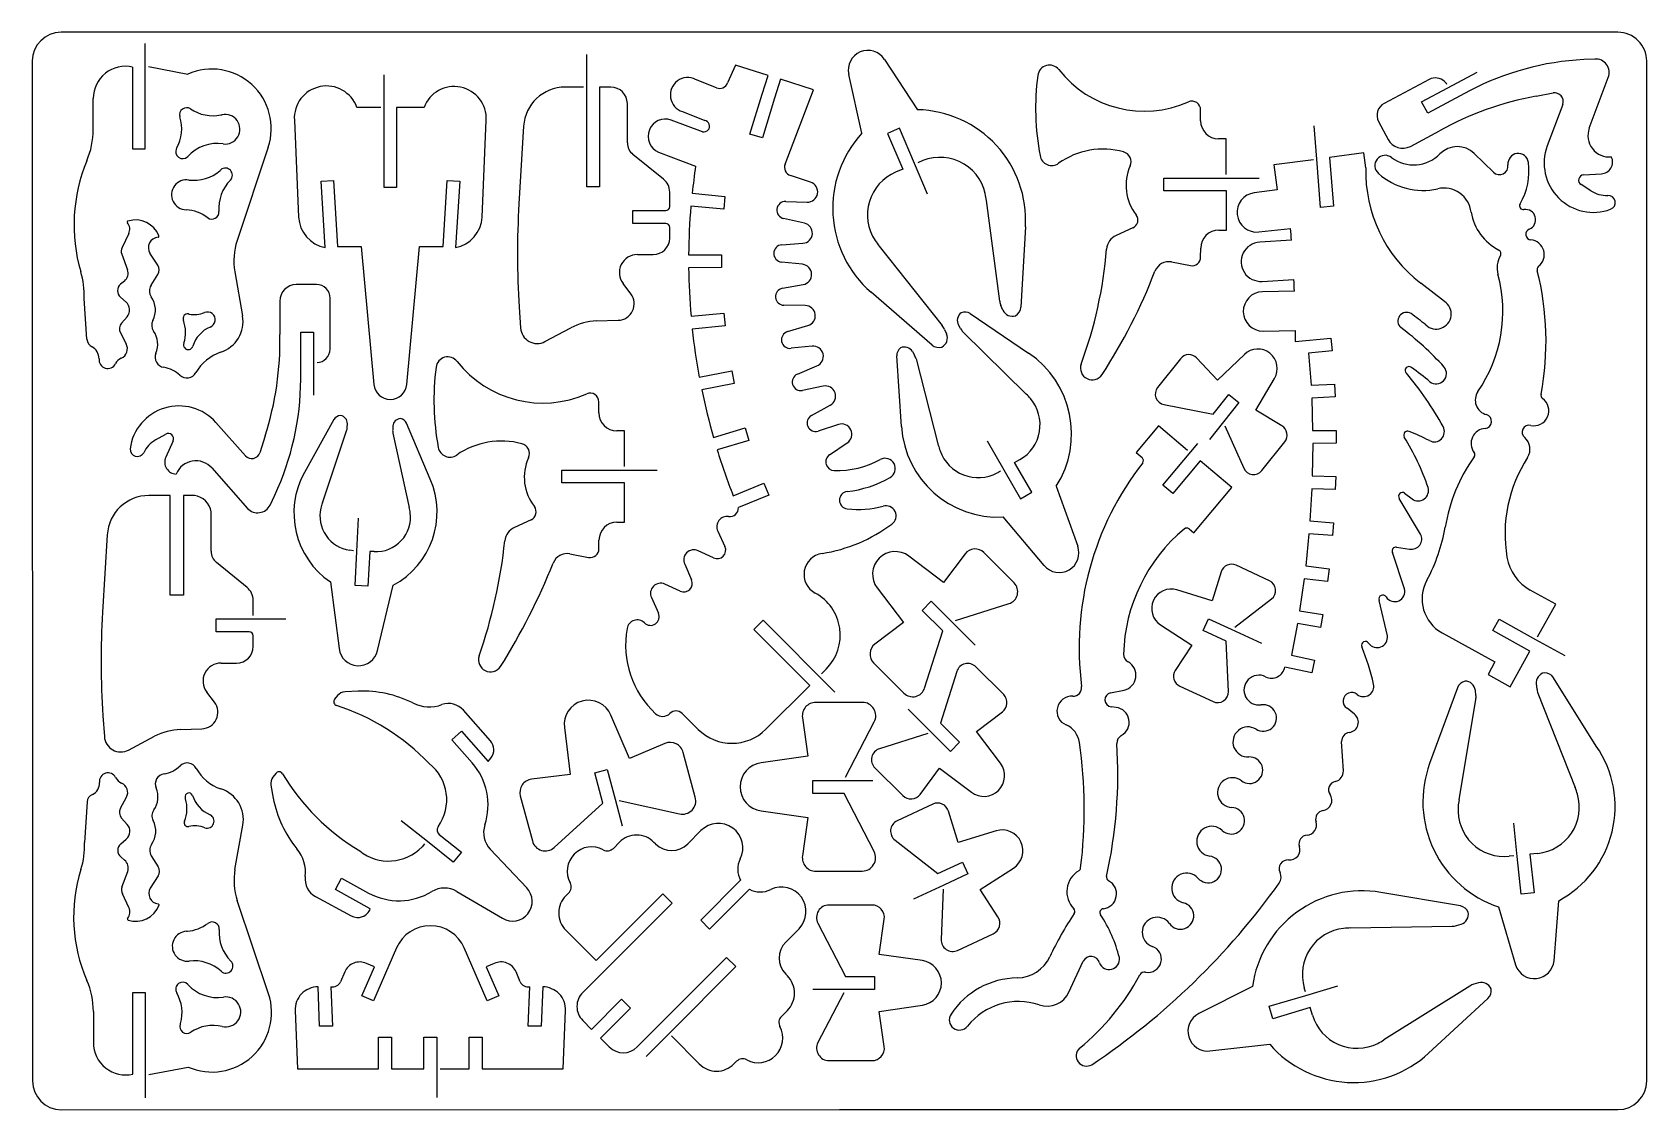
# Model space of a CAD drawing. Extents: x 0 to 283, y 0 to 189.
import ezdxf

# ---------------------------------------------------------------- set-up
doc = ezdxf.new("R2010")
doc.units = 0
doc.header["$MEASUREMENT"] = 0
doc.linetypes.add('solid', pattern=[0])
doc.layers.add('WHITE', color=1, linetype='solid')

msp = doc.modelspace()

# ---------------------------------------------------------------- linework, layer by layer
at = {"layer": 'WHITE', "color": 7, "linetype": 'solid'}
for p, q in [((278.323932, 189.006), (5.049, 189.006)), ((19.804988, 168.572), (19.804988, 187.051017)), ((97.324966, 161.891), (97.324966, 185.113)), ((149.565949, 184.263), (155.379932, 175.423)), ((274.260543, 184.320072), (272.322932, 184.212051)), ((0, 183.974), (0.033954, 5.049)), ((17.610788, 182.914749), (17.611988, 168.572)), ((20.399985, 182.988017), (27.301985, 181.662017)), ((61.760983, 161.755034), (61.760983, 181.543034)), ((123.453983, 183.26), (122.042966, 180.115017)), ((129.165983, 181.424), (123.453983, 183.26)), ((128.094966, 178.143), (129.165983, 181.424)), ((145.621949, 171.292), (143.309949, 181.611)), ((248.437932, 179.282034), (253.639932, 182.019034)), ((283.372932, 5.049), (283.372932, 183.974)), ((96.729983, 179.401017), (93.533983, 179.401017)), ((101.540966, 179.384), (99.585966, 179.384)), ((99.585966, 179.384), (99.585966, 161.891)), ((120.068623, 179.276125), (116.432966, 180.744017)), ((131.341966, 180.761), (130.270966, 177.48)), ((137.121983, 178.891), (131.341966, 180.761)), ((132.138234, 165.887093), (137.121983, 178.891)), ((245.187627, 180.733489), (237.268932, 176.511034)), ((243.864932, 176.817051), (248.437932, 179.282034)), ((252.245932, 178.721051), (244.935932, 174.811051)), ((273.287403, 172.194727), (276.623932, 181.084051)), ((10.692983, 171.955017), (10.692983, 177.395017)), ((61.165983, 175.831034), (56.966983, 175.831034)), ((68.76405, 175.831386), (63.953983, 175.831034)), ((63.953983, 175.831034), (63.953983, 161.755034)), ((104.447966, 169.626017), (104.447966, 176.494017)), ((125.969966, 171.139), (128.094966, 178.143)), ((130.270966, 177.48), (128.145966, 170.476)), ((244.935932, 174.811051), (243.864932, 176.817051)), ((263.941932, 177.803034), (266.967932, 178.364034)), ((268.62889, 176.359918), (265.913932, 169.082034)), ((33.115988, 174.505017), (33.299546, 174.555565)), ((46.00199, 173.587034), (46.74999, 156.604034)), ((78.938429, 156.604352), (79.695983, 173.587034)), ((117.65549, 171.557361), (112.148966, 173.621017)), ((114.137983, 175.100017), (118.047966, 173.553)), ((205.070932, 173.468017), (205.070932, 175.372017)), ((236.310807, 173.345716), (237.965932, 170.187034)), ((86.240983, 172.516017), (85.424983, 158.916017)), ((128.145966, 170.476), (125.969966, 171.139)), ((152.217966, 172.176), (150.126966, 171.275)), ((150.126966, 171.275), (152.812966, 164.985)), ((154.835966, 166.005), (152.217966, 172.176)), ((209.575932, 170.306017), (208.232932, 170.306017)), ((209.575932, 164.033017), (209.575932, 170.306017)), ((225.453932, 166.736034), (224.977932, 172.584034)), ((241.890215, 169.002231), (247.009932, 171.717034)), ((17.611988, 168.572), (19.804988, 168.572)), ((41.41021, 168.827609), (35.954986, 152.456)), ((110.788187, 163.25004), (105.433966, 167.586017)), ((109.887966, 167.977017), (116.432966, 165.512017)), ((233.715932, 167.858017), (227.697932, 167.059017)), ((234.063806, 165.240269), (233.715932, 167.858017)), ((256.473876, 164.469897), (253.112932, 167.739017)), ((32.962988, 164.747034), (33.081988, 164.900034)), ((152.812966, 164.985), (151.537966, 164.458017)), ((157.130966, 160.616), (154.835966, 166.005)), ((224.858932, 166.617017), (217.939932, 165.733017)), ((217.939932, 165.733017), (218.500932, 161.381034)), ((226.116932, 158.287034), (225.453932, 166.736034)), ((227.697932, 167.059017), (228.377932, 158.491034)), ((50.676983, 162.877034), (52.869983, 163.013034)), ((51.424376, 151.262598), (50.676983, 162.877034)), ((52.869983, 163.013034), (53.600983, 151.453034)), ((63.953983, 161.755034), (61.760983, 161.755034)), ((72.096983, 151.453034), (72.827983, 163.013034)), ((72.827983, 163.013034), (75.020983, 162.877034)), ((75.020983, 162.877034), (74.272983, 151.266034)), ((99.585966, 161.891), (97.324966, 161.891)), ((136.611038, 162.721107), (133.075983, 163.88)), ((198.593966, 161.194017), (198.593966, 163.438017)), ((198.593966, 163.438017), (215.321932, 163.438017)), ((273.563932, 161.194034), (271.846932, 162.282034)), ((272.271932, 163.982034), (275.416932, 164.186051)), ((111.876966, 158.440017), (111.876966, 160.990017)), ((115.831033, 160.769748), (121.583966, 160.225017)), ((121.583966, 160.225017), (121.362966, 157.964017)), ((132.259983, 159.324), (135.982983, 159.205)), ((169.812949, 141.831), (167.483949, 159.511)), ((209.592932, 161.194017), (198.593966, 161.194017)), ((209.592932, 154.292017), (209.592932, 161.194017)), ((218.500932, 161.381034), (214.488932, 160.854034)), ((105.399966, 155.482), (105.399966, 157.743017)), ((105.399966, 157.743017), (111.179966, 157.743017)), ((121.362966, 157.964017), (115.599966, 158.508017)), ((135.523121, 155.529144), (131.885983, 156.332)), ((228.377932, 158.491034), (226.116932, 158.287034)), ((16.925683, 153.700239), (15.758985, 151.266017)), ((111.179966, 155.482), (105.399966, 155.482)), ((111.876966, 152.915017), (111.876966, 154.785)), ((174.317932, 154.887), (173.531118, 140.760316)), ((193.187983, 154.683017), (190.246966, 153.357017)), ((208.249932, 154.292017), (209.592932, 154.292017)), ((215.287203, 153.976084), (220.863932, 154.581034)), ((22.041455, 148.150366), (20.654986, 150.263)), ((53.600983, 151.453034), (57.749, 151.453034)), ((57.749, 151.453034), (59.958983, 127.245034)), ((65.738983, 127.245034), (67.948983, 151.453034)), ((67.948983, 151.453034), (72.096983, 151.453034)), ((131.545743, 151.728051), (135.268983, 151.997)), ((148.647949, 151.504), (159.730723, 137.546056)), ((205.078364, 149.58291), (205.087932, 151.130017)), ((221.033609, 152.541009), (215.440932, 152.184034)), ((15.690986, 150.093017), (16.727985, 147.356017)), ((106.215983, 150.008017), (108.969966, 150.008017)), ((115.2017, 149.991082), (120.988966, 149.991017)), ((120.988966, 147.730017), (115.208966, 147.713017)), ((120.988966, 149.991017), (120.988966, 147.730017)), ((135.200983, 148.308017), (131.511983, 148.699017)), ((199.987339, 148.712926), (203.285932, 148.070017)), ((16.166985, 145.367017), (15.486986, 144.806017)), ((20.84192, 144.619043), (22.048986, 146.54)), ((35.546986, 146.999017), (36.906986, 139.264017)), ((49.894983, 144.738034), (46.341988, 144.738034)), ((105.056505, 143.137402), (103.699983, 144.925)), ((131.664966, 144.092017), (135.319966, 144.755017)), ((215.848803, 145.318045), (221.458932, 145.639017)), ((247.876932, 141.780017), (243.711932, 144.976017)), ((9.583383, 135.166711), (9.111983, 142.307017)), ((15.486986, 142.528017), (16.455986, 141.661017)), ((43.434988, 141.831034), (43.451988, 136.017034)), ((52.257983, 133.399034), (52.257983, 142.375034)), ((157.929949, 134.147), (147.219949, 143.412017)), ((221.539148, 143.598852), (215.933932, 143.497017)), ((16.635916, 139.117283), (15.656986, 137.989017)), ((85.475983, 140.760017), (85.713983, 137.139017)), ((115.628058, 139.195502), (121.379966, 139.757017)), ((121.379966, 139.757017), (121.600983, 137.496017)), ((135.659983, 141.066017), (131.919966, 141.117017)), ((164.610949, 139.655), (174.89004, 132.727237)), ((170.373932, 140.284), (170.031513, 141.064803)), ((15.467691, 136.287766), (16.472988, 134.351017)), ((47.123983, 128.129017), (47.123983, 136.425034)), ((47.123983, 136.425034), (49.384983, 136.425034)), ((49.384983, 136.425034), (49.384983, 125.341034)), ((89.980983, 134.759), (94.536983, 137.156)), ((99.058983, 138.363), (102.849983, 138.482)), ((121.600983, 137.496017), (115.837983, 136.935017)), ((132.582983, 136.510017), (136.152983, 137.564017)), ((160.122949, 136.884), (160.477603, 136.101012)), ((162.944966, 137.02), (162.570966, 137.666)), ((174.470966, 125.545), (163.352949, 136.476)), ((216.052774, 136.59417), (221.662932, 136.680017)), ((221.662932, 136.680017), (221.662932, 134.759017)), ((136.866983, 133.943017), (133.177983, 133.569017)), ((221.662932, 134.759017), (227.918932, 135.371017)), ((227.918932, 135.371017), (228.156932, 133.127017)), ((134.299983, 129.047017), (137.733983, 130.475017)), ((152.574949, 119.85), (151.741949, 132.226)), ((154.478949, 132.991), (154.852949, 132.345)), ((155.124966, 131.699), (159.02793, 116.601176)), ((201.534932, 131.750017), (197.505949, 126.701017)), ((208.045932, 128.010017), (204.373932, 131.886017)), ((212.754932, 132.481017), (208.045932, 128.010017)), ((228.156932, 133.127017), (224.025932, 132.719017)), ((224.025932, 132.719017), (224.450932, 127.075017)), ((117.072057, 128.484737), (122.773966, 129.608017)), ((122.773966, 129.608017), (123.198966, 127.381)), ((214.743932, 122.689017), (218.041932, 128.282017)), ((123.198966, 127.381), (117.520966, 126.259)), ((138.838966, 126.922017), (135.183983, 126.191017)), ((207.263932, 121.992017), (210.017932, 125.477017)), ((210.017932, 125.477017), (211.802932, 124.066)), ((224.450932, 127.075017), (228.581932, 127.296017)), ((228.700932, 125.035017), (224.569932, 124.814017)), ((224.569932, 124.814017), (224.722932, 119.136017)), ((228.581932, 127.296017), (228.700932, 125.035017)), ((99.449966, 122.264), (99.449966, 124.185)), ((136.764966, 121.805017), (140.045966, 123.590017)), ((198.644283, 123.688561), (207.263932, 121.992017)), ((211.802932, 124.066), (209.099932, 120.666)), ((219.333776, 119.968752), (214.743932, 122.689017)), ((37.399777, 114.732828), (32.231988, 120.547034)), ((52.954983, 121.074017), (47.769983, 111.792017)), ((50.914983, 106.437034), (55.164983, 119.102034)), ((55.283978, 119.697034), (55.300983, 120.326017)), ((63.290983, 119.918017), (63.256983, 119.272017)), ((69.866636, 110.634579), (65.704983, 120.411017)), ((103.954966, 119.119), (102.611966, 119.102)), ((103.954966, 112.812), (103.954966, 119.119)), ((119.560966, 117.946017), (125.119966, 119.612017)), ((125.119966, 119.612017), (125.765983, 117.419)), ((141.490966, 120.207017), (137.937966, 119.034017)), ((197.675966, 119.952), (193.765949, 115.277)), ((202.775932, 115.651), (197.675966, 119.952)), ((209.099932, 120.666), (206.651932, 117.589)), ((209.320932, 119.986017), (212.652932, 112.540017)), ((224.722932, 119.136017), (228.870932, 119.170017)), ((228.870932, 119.170017), (228.887932, 116.909017)), ((21.640988, 117.504017), (23.425988, 118.524017)), ((24.717988, 117.334017), (23.425988, 114.461017)), ((40.867988, 118.218034), (39.949988, 115.260034)), ((63.307983, 118.677017), (66.180983, 105.638034)), ((125.765983, 117.419), (120.206983, 115.77)), ((139.958608, 114.889579), (143.054966, 116.977017)), ((167.585949, 117.317), (170.526949, 112.234)), ((198.457932, 109.582), (204.594932, 116.892)), ((215.831932, 112.132017), (219.843932, 117.181017)), ((224.756932, 116.875017), (224.671932, 111.197017)), ((228.887932, 116.909017), (224.756932, 116.875017)), ((172.430966, 113.509), (173.346969, 114.039466)), ((175.439966, 108.324), (172.430966, 113.509)), ((193.765949, 115.277), (194.785949, 114.41)), ((204.985932, 113.832), (200.191932, 108.12)), ((210.578932, 109.157), (204.985932, 113.832)), ((31.500988, 112.574017), (37.790988, 105.485017)), ((92.972966, 109.99), (92.972966, 112.217)), ((92.972966, 112.217), (109.700966, 112.217)), ((170.526949, 112.234), (173.467949, 107.168)), ((224.671932, 111.197017), (228.802932, 111.061017)), ((228.802932, 111.061017), (228.717932, 108.8)), ((24.224988, 107.746034), (20.467988, 107.746034)), ((24.224988, 90.253034), (24.224988, 107.746034)), ((28.474988, 107.746034), (26.519988, 107.746034)), ((26.519988, 107.746034), (26.519988, 90.253034)), ((41.734988, 106.046017), (42.550988, 107.814017)), ((103.971966, 109.99), (92.972966, 109.99)), ((103.971966, 103.071), (103.971966, 109.99)), ((123.038338, 107.691996), (128.400983, 109.888)), ((129.267966, 107.78), (123.946966, 105.621)), ((128.400983, 109.888), (129.267966, 107.78)), ((173.467949, 107.168), (175.439966, 108.324)), ((179.740949, 109.378), (183.492256, 98.869914)), ((200.191932, 108.12), (198.457932, 109.582)), ((203.897932, 101.201), (210.578932, 109.157)), ((224.586932, 108.936017), (224.246932, 103.292)), ((228.717932, 108.8), (224.586932, 108.936017)), ((240.883895, 108.145968), (242.181932, 107.151017)), ((31.381988, 97.988034), (31.381988, 104.856034)), ((243.677932, 100.963017), (239.937932, 107.219017)), ((56.966983, 97.920034), (57.272983, 103.768034)), ((87.562412, 103.505935), (84.625949, 102.153)), ((102.628966, 103.071), (103.971966, 103.071)), ((177.598949, 95.472), (170.407458, 103.981047)), ((224.246932, 103.292), (228.377932, 102.952)), ((228.377932, 102.952), (228.207932, 100.708)), ((13.154343, 100.861255), (12.341983, 87.261034)), ((99.466966, 98.362), (99.466966, 99.909)), ((120.323067, 101.505633), (121.583983, 98.804)), ((203.063591, 101.879336), (203.897932, 101.201)), ((224.076932, 101.014), (223.515932, 95.387017)), ((228.207932, 100.708), (224.076932, 101.014)), ((56.371983, 98.039034), (55.725983, 98.141034)), ((56.660983, 91.936034), (56.966983, 97.920034)), ((59.261983, 97.937034), (58.921983, 91.817034)), ((60.009759, 97.89857), (59.261983, 97.937034)), ((94.366371, 97.508904), (97.647966, 96.883)), ((119.577983, 96.798), (116.857983, 98.056)), ((159.952966, 92.514), (153.866966, 97.104)), ((163.724419, 97.513923), (159.952966, 92.514)), ((172.328966, 92.412), (167.007966, 97.733)), ((240.872932, 91.375017), (238.747932, 97.750017)), ((239.461932, 98.702017), (241.756932, 98.362017)), ((37.702064, 91.608254), (32.350988, 95.965017)), ((114.511983, 95.693), (115.735983, 92.956)), ((208.691932, 94.367017), (207.127932, 89.267017)), ((217.140932, 92.803017), (211.292932, 95.523017)), ((223.515932, 95.387017), (227.629932, 94.877017)), ((227.629932, 94.877017), (227.357932, 92.633017)), ((52.325983, 92.582017), (53.838983, 80.886017)), ((58.921983, 91.817034), (56.660983, 91.936034)), ((60.604983, 80.529017), (63.341983, 92.004017)), ((113.729983, 90.967), (111.026983, 92.191)), ((148.290966, 91.528), (152.897966, 85.459)), ((207.127932, 89.267017), (200.905932, 91.188017)), ((223.243932, 93.126017), (222.427932, 87.533017)), ((227.357932, 92.633017), (223.243932, 93.126017)), ((267.392932, 88.672034), (262.921932, 91.154034)), ((26.519988, 90.253034), (24.224988, 90.253034)), ((38.776988, 86.683034), (38.776988, 89.352034)), ((108.680983, 89.828), (109.887983, 87.108)), ((156.195966, 87.601), (157.793966, 89.199)), ((157.793966, 89.199), (165.477966, 81.515)), ((162.026966, 85.816), (171.444966, 88.774)), ((211.054932, 84.643017), (217.496087, 89.592431)), ((237.846932, 83.130017), (236.418932, 89.352017)), ((264.230932, 82.960034), (267.392932, 88.672034)), ((32.29999, 83.827034), (32.29999, 86.088034)), ((32.29999, 86.088034), (44.522988, 86.088034)), ((126.666966, 84.252), (128.264966, 85.85)), ((128.264966, 85.85), (140.895966, 73.219)), ((152.897966, 85.459), (147.899966, 81.685)), ((159.799966, 83.997), (156.195966, 87.601)), ((198.03137, 85.031566), (203.506932, 81.515017)), ((205.529932, 84.065017), (206.481932, 86.122017)), ((206.481932, 86.122017), (210.425932, 84.286017)), ((222.053932, 85.289017), (220.999932, 79.713017)), ((226.133932, 84.609017), (222.053932, 85.289017)), ((222.427932, 87.533017), (226.507932, 86.853017)), ((226.507932, 86.853017), (226.133932, 84.609017)), ((256.342932, 84.065017), (257.464932, 86.037017)), ((257.464932, 86.037017), (263.839932, 82.501017)), ((38.079988, 83.827034), (32.29999, 83.827034)), ((38.776988, 81.260034), (38.776988, 83.130034)), ((136.492966, 74.426), (126.666966, 84.252)), ((156.632405, 73.968763), (159.799966, 83.997)), ((209.558932, 82.195017), (205.529932, 84.065017)), ((209.946719, 73.388872), (209.558932, 82.195017)), ((210.425932, 84.286017), (215.746932, 81.821017)), ((247.451932, 83.657017), (256.716932, 78.540017)), ((262.870932, 80.444017), (256.342932, 84.065017)), ((263.839932, 82.501017), (268.973932, 79.662017)), ((203.506932, 81.515017), (200.616932, 77.061017)), ((220.999932, 79.713017), (225.045932, 78.846017)), ((259.402932, 74.205017), (262.870932, 80.444017)), ((33.132988, 78.353034), (35.869988, 78.353034)), ((138.498966, 76.449), (139.348966, 77.299)), ((147.678966, 78.404), (152.999966, 73.083)), ((162.264932, 76.891), (159.408932, 67.796003)), ((170.509932, 72.828), (165.613932, 77.69)), ((224.569932, 76.636017), (219.843932, 77.639017)), ((225.045932, 78.846017), (224.569932, 76.636017)), ((256.716932, 78.540017), (255.526932, 76.364017)), ((128.757966, 66.742002), (136.492966, 74.426)), ((201.398932, 74.307017), (207.246932, 71.604017)), ((250.137932, 74.018017), (245.275932, 60.72402)), ((255.526932, 76.364017), (259.402932, 74.205017)), ((263.993102, 74.681017), (264.094932, 73.848017)), ((274.524469, 63.795184), (267.002102, 75.786017)), ((31.976988, 71.468017), (30.616988, 73.270034)), ((53.583932, 72.641), (53.073932, 72.012)), ((57.204823, 73.408632), (54.909932, 73.321)), ((145.689915, 71.462135), (137.529915, 71.451)), ((189.260949, 73.117), (191.640949, 73.61)), ((250.426932, 54.366024), (253.379002, 71.945)), ((253.401932, 72.726017), (253.292212, 73.558283)), ((264.279965, 73.082245), (270.827102, 56.525022)), ((12.392983, 69.105034), (12.647983, 65.484026)), ((80.402471, 64.712185), (75.666949, 70.074)), ((104.804932, 61.608002), (101.557932, 69.241)), ((114.044517, 69.504534), (116.874983, 66.725002)), ((135.183915, 68.765), (136.135915, 62.033002)), ((142.765932, 58.344003), (147.780932, 68.017003)), ((161.142932, 62.866003), (153.730932, 70.278)), ((165.732932, 66.368005), (170.288932, 69.802)), ((190.229932, 70.567), (189.362932, 70.686)), ((232.061431, 69.386908), (230.774932, 70.414017)), ((16.897988, 63.087027), (21.470988, 65.501027)), ((25.992709, 66.69957), (29.766988, 66.827026)), ((73.626932, 64.889003), (75.326932, 66.402003)), ((75.326932, 66.402003), (80.018932, 61.081002)), ((93.391214, 67.030165), (94.383932, 58.820002)), ((157.164949, 65.994007), (148.715949, 63.325007)), ((159.408932, 67.796003), (162.740932, 64.464003)), ((169.931932, 60.792007), (165.732932, 66.368005)), ((77.196949, 60.860003), (73.626932, 64.889003)), ((111.043932, 64.260002), (104.804932, 61.608002)), ((116.378024, 54.806951), (114.256932, 62.679002)), ((162.740932, 64.464003), (161.142932, 62.866003)), ((230.122421, 59.431708), (229.822932, 64.600012)), ((80.018932, 61.081002), (80.511949, 61.693003)), ((98.718932, 59.075002), (100.911932, 59.670002)), ((100.911932, 59.670002), (102.305932, 54.485002)), ((136.135915, 62.033002), (127.924915, 60.877003)), ((147.899932, 59.976007), (152.795932, 55.114007)), ((155.833409, 55.322192), (159.255932, 59.891007)), ((159.255932, 59.891007), (164.831932, 55.692007)), ((41.88794, 56.916002), (42.295939, 54.672002)), ((42.743833, 58.998332), (42.24494, 58.361002)), ((94.383932, 58.820002), (87.634932, 57.987002)), ((100.129932, 53.788002), (98.718932, 59.075002)), ((137.002915, 55.488003), (137.002915, 57.749003)), ((137.002915, 57.749003), (147.559915, 57.749003)), ((9.617332, 53.992309), (9.162932, 46.852003)), ((15.483843, 52.888707), (16.523932, 54.808003)), ((85.65859, 55.044827), (87.770932, 47.141002)), ((102.305932, 54.485002), (103.563949, 49.810002)), ((102.985932, 54.247002), (113.576932, 51.901002)), ((142.476915, 55.488003), (137.002915, 55.488003)), ((147.773044, 45.267098), (142.476915, 55.488003)), ((16.670899, 50.042512), (15.673932, 51.153003)), ((91.629685, 46.002274), (100.129932, 53.788002)), ((127.924915, 52.411), (136.135915, 51.238002)), ((136.135915, 51.238002), (135.183898, 44.540002)), ((158.047188, 53.604742), (151.792949, 50.660007)), ((162.502949, 46.886007), (160.819949, 52.343007)), ((35.580932, 42.160003), (36.957932, 49.895003)), ((69.342932, 47.039003), (64.752932, 50.694003)), ((71.399949, 48.297003), (75.309932, 45.186003)), ((117.367932, 48.96), (115.055932, 46.614)), ((169.166949, 48.909007), (162.502949, 46.886007)), ((260.643932, 44.438024), (260.031932, 50.286024)), ((15.520932, 46.648003), (16.506932, 47.481003)), ((68.866949, 46.665002), (68.407949, 46.121002)), ((73.898932, 43.401003), (69.342932, 47.039003)), ((86.784932, 38.930003), (80.392932, 45.679003)), ((103.045306, 46.911529), (101.999932, 45.849)), ((109.411932, 46.614), (109.122932, 46.903)), ((151.433923, 47.274353), (158.966949, 41.446007)), ((16.200932, 43.792003), (15.520932, 44.336003)), ((20.892932, 44.557003), (22.082932, 42.619003)), ((75.309932, 45.186003), (73.898932, 43.401003)), ((158.966949, 41.446007), (163.250949, 43.435007)), ((163.250949, 43.435007), (164.202949, 41.361007)), ((260.031932, 44.540024), (259.249932, 44.455024)), ((261.340932, 37.791024), (260.643932, 44.438024)), ((264.24782, 44.966117), (262.870932, 44.829022)), ((262.870932, 44.829022), (263.601932, 38.029022)), ((15.741932, 39.066003), (16.744932, 41.803003)), ((22.075272, 41.008906), (20.705932, 38.879003)), ((53.209932, 38.607002), (54.280932, 40.596002)), ((54.280932, 40.596002), (59.023932, 38.012002)), ((117.333932, 33.235), (124.320932, 40.239)), ((137.529915, 41.829493), (145.689915, 41.854002)), ((164.202949, 41.361007), (160.020949, 39.406007)), ((166.361932, 38.607007), (172.209949, 42.398007)), ((16.957945, 35.458372), (15.809932, 37.893003)), ((49.690932, 37.383002), (55.997932, 34)), ((59.329932, 35.258002), (53.209932, 38.607002)), ((74.527932, 38.284003), (82.517932, 33.575)), ((94.145595, 37.978337), (93.669932, 37.536)), ((98.990932, 26.146), (110.686932, 37.859)), ((110.686932, 37.859), (112.301932, 36.244)), ((125.882768, 38.688105), (118.880932, 31.688)), ((160.020949, 39.406007), (154.699949, 36.941007)), ((159.901932, 38.692007), (159.527932, 29.886)), ((169.504251, 33.828274), (166.361932, 38.607007)), ((250.681932, 35.751024), (236.707932, 38.131022)), ((263.601932, 38.029022), (261.340932, 37.791024)), ((41.479932, 20.349), (35.988932, 36.703005)), ((112.301932, 36.244), (96.610949, 20.553)), ((147.372915, 35.904), (139.841915, 35.904)), ((257.380102, 35.56402), (260.352671, 25.397298)), ((267.120932, 26.129017), (267.919932, 36.669022)), ((27.063932, 31.297), (27.233932, 31.297)), ((93.652932, 31.467), (98.990932, 26.146)), ((118.880932, 31.688), (117.333932, 33.235)), ((132.242915, 29.41), (134.588915, 31.756)), ((137.903915, 32.725), (142.748915, 23.392)), ((148.664915, 27.217), (149.548915, 33.422)), ((231.386932, 31.875017), (249.202913, 32.182567)), ((249.984932, 32.300017), (250.799757, 32.558971)), ((63.947718, 28.375688), (59.907932, 19.108)), ((79.848932, 19.108), (75.819932, 28.39)), ((162.400932, 27.948), (168.639932, 30.872)), ((60.060932, 25.058), (58.649932, 25.67)), ((81.089932, 25.67), (79.695932, 25.058)), ((106.181932, 10.999), (121.872932, 26.69)), ((121.872932, 26.69), (123.470932, 25.092)), ((156.227329, 26.146403), (148.664915, 27.217)), ((181.967932, 20.638), (184.483949, 26.027)), ((54.841932, 24.157), (54.093932, 22.457)), ((57.867932, 19.992), (60.060932, 25.058)), ((79.695932, 25.058), (81.888932, 19.992)), ((85.644803, 22.456504), (84.914932, 24.157)), ((123.470932, 25.092), (111.876932, 13.481)), ((132.531915, 23.477), (132.242915, 23.766)), ((142.748915, 23.392), (147.831915, 23.392)), ((147.831915, 23.392), (147.831915, 21.097)), ((17.644732, 6.244273), (17.645932, 20.587)), ((17.645932, 20.587), (19.838932, 20.587)), ((19.838932, 20.587), (19.838932, 2.108)), ((50.421932, 14.654), (50.149932, 21.556)), ((52.409263, 21.564461), (52.682932, 14.654)), ((59.907932, 19.108), (57.867932, 19.992)), ((81.888932, 19.992), (79.848932, 19.108)), ((87.056932, 14.654), (87.328932, 21.573)), ((89.589932, 21.556), (89.317932, 14.654)), ((147.831915, 21.097), (136.985915, 21.097)), ((142.442915, 20.502), (137.903915, 11.781)), ((214.165932, 21.624017), (204.74596, 16.85092)), ((217.106932, 18.139017), (223.515932, 20.043017)), ((223.481932, 20.655017), (223.259179, 21.402497)), ((223.515932, 20.043017), (229.142932, 21.709017)), ((252.330932, 21.692017), (237.251932, 12.240017)), ((253.860932, 22.253017), (253.044147, 22.017611)), ((10.726932, 17.204), (10.726932, 11.764)), ((46.137932, 17.374), (46.545932, 7.191)), ((93.193932, 7.191), (93.601932, 17.374)), ((98.174932, 14.093), (103.427932, 19.38)), ((104.974932, 17.816), (99.721932, 12.563)), ((103.427932, 19.38), (104.974932, 17.816)), ((131.494915, 16.371), (132.531915, 17.408)), ((148.664915, 17.255), (156.229915, 18.326)), ((149.548915, 11.084), (148.664915, 17.255)), ((217.752932, 15.963017), (217.106932, 18.139017)), ((224.314932, 17.901017), (217.752932, 15.963017)), ((224.701983, 16.590847), (224.314932, 17.901017)), ((245.088932, 9.911017), (255.509334, 19.516665)), ((52.682932, 14.654), (50.421932, 14.654)), ((89.317932, 14.654), (87.056932, 14.654)), ((96.610949, 15.657), (98.174932, 14.093)), ((60.774932, 7.191), (60.774932, 12.699)), ((60.774932, 12.699), (63.035932, 12.699)), ((63.035932, 12.699), (63.035932, 7.191)), ((68.730932, 7.191), (68.730932, 12.699)), ((68.730932, 12.699), (70.991932, 12.699)), ((70.991932, 12.699), (70.991932, 2.142)), ((76.703932, 7.191), (76.703932, 12.699)), ((76.703932, 12.699), (78.964932, 12.699)), ((78.964932, 12.699), (78.964932, 7.191)), ((99.721932, 12.563), (101.285932, 10.999)), ((111.876932, 13.481), (107.728932, 9.333)), ((112.182915, 12.937), (117.078915, 8.024)), ((206.685932, 10.302017), (217.208932, 11.475017)), ((139.841915, 8.602), (147.372915, 8.602)), ((20.433932, 6.154), (27.335932, 7.48)), ((46.545932, 7.191), (60.774932, 7.191)), ((63.035932, 7.191), (68.730932, 7.191)), ((71.586932, 7.191), (76.703932, 7.191)), ((78.964932, 7.191), (93.193932, 7.191)), ((123.139284, 8.032486), (123.623915, 8.5)), ((5.065983, 0), (141.694983, 0.017)), ((141.694983, 0.017), (278.323932, 0.016971))]:
    msp.add_line(p, q, dxfattribs=at)
for centre, radius, start, end in [((5.048971, 183.957), 5.049, 89.999675, 179.807085), ((278.340932, 183.974029), 5.032, 359.999673, 450.193567), ((146.675422, 182.376807), 3.451503, 33.126166, 192.819277), ((274.659079, 136.220553), 48.048324, 92.786863, 117.80546), ((274.413932, 181.951051), 2.373982, 338.579541, 453.704627), ((16.353988, 177.395017), 5.661005, 77.172877, 180), ((31.517985, 172.125017), 10.427321, 341.565054, 473.848675), ((221.06739, 175.65683), 44.953761, 172.606161, 190.629187), ((178.550966, 181.169017), 2.081511, 38.367485, 172.467399), ((195.21756, 194.289234), 19.129709, 218.19331, 293.819703), ((51.642569, 173.936585), 5.6514, 19.585781, 183.546121), ((74.051983, 173.842034), 5.649758, 357.413095, 519.38341), ((93.538636, 172.090998), 7.31002, 90.036475, 176.666836), ((101.540966, 176.476951), 2.907049, 0.336374, 90.000008), ((115.058455, 178.014329), 3.056219, 63.272856, 252.471515), ((120.631983, 180.693017), 1.524781, 248.317112, 337.72386), ((246.276316, 178.604428), 2.391266, 47.504557, 117.082789), ((246.278932, 178.602034), 2.391266, 32.221267, 47.589502), ((27.092621, 174.542555), 1.238283, 56.449401, 196.927415), ((203.557932, 175.406034), 1.513383, 358.712028, 473.962752), ((238.356932, 174.454034), 2.327014, 117.87551, 208.442929), ((273.568644, 124.423884), 54.240273, 100.223171, 119.317534), ((267.222932, 176.885034), 1.500821, 339.519643, 459.782407), ((19.396988, 172.091), 6.838529, 329.866682, 377.804496), ((31.721988, 181.407017), 7.041366, 235.926175, 281.418447), ((33.829988, 172.006034), 2.604126, 262.87503, 461.753009), ((111.147396, 170.747368), 3.04319, 70.784729, 245.552955), ((117.877983, 172.550017), 1.017285, 257.366638, 440.381056), ((154.954172, 156.030196), 19.397476, 356.621297, 448.742299), ((208.232932, 173.468017), 3.162, 180, 270), ((-2.70307, 171.886896), 13.396226, 336.200487, 360.291351), ((159.946766, 158.12727), 19.455347, 137.416505, 229.144373), ((240.532932, 171.598034), 2.929234, 208.796226, 297.60398), ((276.792676, 170.880695), 3.743476, 159.450348, 275.887883), ((26.400106, 168.074124), 1.235412, 151.797622, 315.746938), ((32.442373, 162.555654), 6.948405, 81.186585, 137.922589), ((107.065973, 169.633104), 2.618017, 180.155099, 231.436954), ((178.941413, 167.725087), 2.087733, 189.931427, 305.338332), ((187.917966, 155.193017), 13.327589, 74.174952, 125.656619), ((191.093444, 166.303185), 1.772735, 335.924545, 434.994988), ((237.472932, 165.614017), 1.816059, 51.842773, 229.22223), ((242.477215, 172.201099), 6.456643, 233.038016, 315.443225), ((250.129823, 164.652835), 4.292255, 45.972946, 135.318174), ((260.813932, 165.954034), 1.800796, 7.594643, 186.519802), ((274.022932, 166.073034), 8.649275, 159.641662, 290.358338), ((36.975835, 155.229086), 29.64058, 157.690325, 196.057586), ((28.355988, 170.102034), 7.064027, 262.943456, 310.705984), ((33.877008, 163.932516), 1.252256, 317.281185, 489.410334), ((227.880294, 148.956769), 112.670242, 171.55063, 173.98173), ((133.551966, 165.325), 1.521376, 158.317471, 251.768117), ((154.699543, 156.977822), 8.120893, 112.91182, 213.557446), ((159.323466, 158.917884), 8.152246, 12.631787, 118.384909), ((200.361932, 162.146017), 8.385364, 155.825123, 218.079026), ((258.739932, 164.560017), 24.685499, 178.420916, 232.498769), ((257.528078, 165.550772), 1.509846, 225.715721, 367.565593), ((251.478878, 164.641554), 11.227626, 329.339548, 367.937633), ((275.331932, 166.243034), 2.058739, 272.366268, 386.354828), ((27.06739, 160.501967), 2.623513, 80.770349, 268.811808), ((39.793134, 158.09617), 7.058993, 135.053306, 184.39121), ((108.986966, 160.990017), 2.89, 0, 51.445418), ((136.050983, 161.007), 1.803282, 267.838921, 431.906093), ((244.110963, 173.032193), 11.770339, 228.338062, 282.726474), ((247.789372, 156.880524), 4.794966, 6.664843, 103.083497), ((272.329802, 163.064442), 0.919416, 93.608713, 238.3188), ((227.847348, 150.238008), 142.686503, 176.513193, 183.808693), ((132.203648, 157.811666), 1.513383, 87.86668, 257.883287), ((153.944411, 157.784128), 13.64922, 7.268424, 12.337928), ((214.930932, 157.420034), 3.462329, 97.334379, 275.906141), ((261.731932, 158.576034), 0.685292, 150.255119, 277.125016), ((276.338903, 165.588306), 5.197123, 237.727706, 272.205775), ((276.607153, 159.14338), 1.253512, 289.808123, 453.119784), ((16.812986, 155.720017), 0.170848, 95.710593, 225), ((18.118085, 151.701044), 4.392657, 21.1587, 107.516422), ((26.620932, 151.011821), 6.878378, 52.722627, 86.732466), ((31.534988, 157.454017), 1.224104, 232.333905, 364.764432), ((52.410983, 156.842034), 5.665995, 182.407417, 259.972091), ((73.337983, 156.791034), 5.603557, 279.605204, 358.090848), ((111.179966, 158.440017), 0.697, 270, 360), ((227.884932, 148.988017), 112.687817, 175.153808, 179.489987), ((192.555838, 156.058584), 1.513867, 294.681227, 397.223577), ((261.612932, 158.984017), 9.192109, 189.688682, 242.818889), ((262.098134, 156.129071), 1.789199, 291.910959, 459.042441), ((15.400735, 154.476567), 1.711184, 333.020041, 401.000187), ((22.184986, 151.232), 1.811039, 93.778198, 212.347443), ((22.071921, 153.203898), 0.164915, 267.82076, 390.091999), ((111.179966, 154.785), 0.697, 0, 90), ((135.132983, 153.782), 1.790173, 274.356975, 437.412307), ((191.44772, 150.702192), 2.913746, 114.336831, 174.587788), ((208.249932, 151.130017), 3.162, 90, 180), ((16.557959, 136.561017), 205.099127, 4.468644, 5.040509), ((263.121893, 153.562163), 0.974353, 111.436279, 266.126335), ((17.133493, 150.597866), 1.528298, 154.075542, 199.289061), ((46.540585, 148.920808), 11.160308, 161.532614, 189.915678), ((108.969966, 152.915017), 2.907, 270, 360), ((131.664966, 150.212017), 1.520715, 94.496562, 264.226311), ((159.306966, 160.004), 13.633218, 213.452185, 218.570501), ((114.664966, 156.706017), 74.103787, 339.523945, 355.566011), ((215.627932, 148.750034), 3.439088, 93.116989, 273.682274), ((257.090932, 150.195017), 0.69201, 329.037447, 422.175906), ((262.802932, 150.008034), 2.59438, 307.545701, 444.400661), ((15.016098, 146.765241), 1.810959, 309.457996, 379.039656), ((20.722986, 147.339), 1.54812, 328.928342, 391.607502), ((106.211541, 146.84602), 3.162, 89.919518, 217.411353), ((227.884932, 148.988017), 112.683179, 180.64831, 184.985468), ((134.994822, 146.522621), 1.79726, 280.422835, 443.413178), ((199.494966, 146.149017), 2.61076, 79.129279, 158.614272), ((203.557932, 149.566017), 1.520526, 259.695154, 360.636594), ((261.389979, 147.692641), 4.282366, 149.920073, 195.377998), ((264.789931, 147.42249), 0.666478, 127.529541, 202.487394), ((-4.522017, 142.919017), 13.647729, 357.429845, 377.532728), ((16.472986, 143.667017), 1.506492, 130.88181, 229.11819), ((22.371668, 143.632507), 1.82027, 147.18201, 214.722117), ((46.341988, 141.831034), 2.907, 90, 180), ((49.928983, 142.409034), 2.329248, 359.163625, 450.836375), ((105.62773, 182.471412), 98.039024, 326.922666, 338.851971), ((16.557959, 136.561017), 205.101972, 1.966424, 2.536792), ((233.358932, 140.063034), 24.768476, 325.371993, 375.199896), ((215.069711, 134.841928), 50.627714, 349.420795, 374.090639), ((17.61243, 140.28486), 3.99848, 332.658521, 395.304821), ((102.730983, 141.389017), 2.909451, 272.344119, 396.936754), ((131.972146, 142.619917), 1.503806, 101.786631, 268.011554), ((172.039949, 142.052), 2.23794, 185.667286, 206.17529), ((216.018932, 140.046034), 3.45203, 91.410948, 270.561703), ((246.420979, 139.581262), 2.637105, 226.654089, 416.488608), ((15.299986, 140.301017), 1.784918, 318.456619, 409.635463), ((27.261934, 138.806088), 0.810475, 79.905454, 203.592393), ((27.653495, 140.127061), 0.579508, 244.497515, 262.114249), ((28.336929, 145.06132), 5.560872, 262.114249, 289.67281), ((30.752988, 138.584017), 1.355012, 289.558252, 473.67025), ((31.332353, 138.27844), 5.661087, 287.821944, 370.026101), ((135.655206, 139.279643), 1.78638, 286.179724, 449.84678), ((163.995705, 138.462678), 1.632354, 125.53639, 209.212788), ((163.707856, 138.330425), 1.603146, 55.713909, 114.346638), ((172.019224, 140.972964), 1.78372, 202.721449, 288.457408), ((171.716949, 140.879), 1.818046, 298.482186, 356.257012), ((241.219196, 138.358272), 1.519861, 58.561431, 229.241988), ((213.213932, 99.382017), 49.509993, 50.642771, 54.432591), ((16.778988, 137.003017), 1.493681, 138.691429, 208.610428), ((22.813675, 137.614386), 1.848315, 153.177836, 214.118552), ((18.036986, 134.283017), 3.975572, 336.833355, 395.25271), ((20.960988, 136.340034), 5.956554, 341.875314, 381.072574), ((33.352062, 132.334494), 5.415782, 113.337723, 162.533456), ((88.603318, 137.304102), 2.894048, 183.270109, 298.426702), ((99.413775, 127.959495), 10.409554, 91.953203, 117.936443), ((227.885828, 148.983174), 112.693734, 186.137257, 190.480163), ((133.011099, 135.065942), 1.506198, 106.513218, 276.361294), ((158.813949, 135.388017), 1.810002, 298.009177, 383.198591), ((157.215949, 135.609), 3.174315, 23.682088, 37.605991), ((165.171905, 138.265148), 2.551401, 209.210846, 224.526657), ((207.251029, 93.357826), 54.864941, 42.307624, 53.05574), ((11.118212, 135.265518), 1.538007, 183.683471, 246.475852), ((9.16292, 131.666909), 2.566827, 1.860215, 58.49333), ((14.891986, 133.484017), 1.803124, 293.90771, 388.739769), ((27.382424, 134.159538), 0.827959, 156.699903, 346.056943), ((-10.75353, 134.799344), 54.219193, 342.192501, 361.286894), ((49.893516, 133.415981), 2.364528, 272.095696, 359.589353), ((137.050063, 132.146411), 1.80591, 292.253975, 455.818512), ((153.339412, 132.327611), 1.600691, 125.006626, 183.639557), ((153.101966, 132.209), 1.583541, 29.5926, 115.463636), ((159.114636, 135.511631), 1.807125, 229.037516, 287.696254), ((215.119204, 130.029937), 3.40552, 329.11873, 493.967206), ((13.244136, 131.554719), 1.528298, 172.650131, 333.979335), ((16.439906, 129.965418), 2.040923, 113.602958, 153.242859), ((23.358109, 132.022294), 1.805925, 157.30725, 261.333325), ((35.614986, 125.392017), 7.918807, 108.785032, 150.407707), ((72.929327, 129.982808), 2.080773, 38.339205, 172.487118), ((89.623966, 143.14), 19.175352, 218.231407, 293.678823), ((152.651366, 131.03769), 2.560474, 14.967825, 30.702045), ((165.307966, 118.558), 17.10507, 327.541879, 415.931123), ((186.056335, 130.125517), 2.076523, 161.531213, 326.008758), ((203.013878, 130.577073), 1.887612, 43.902965, 141.582258), ((241.636836, 129.683575), 0.669912, 48.591343, 228.591343), ((22.181129, 124.817602), 5.494408, 47.075578, 80.520993), ((27.148215, 130.152721), 1.795001, 226.955249, 331.728607), ((-1.090773, 128.310167), 48.215096, 334.84312, 359.784731), ((115.598684, 124.464096), 45.105529, 172.623855, 190.60759), ((134.888142, 127.664257), 1.50265, 113.042532, 281.354551), ((200.408332, 94.219807), 53.719119, 28.470851, 40.603243), ((213.621932, 89.675017), 49.507563, 50.181835, 54.912884), ((246.415685, 129.148555), 1.813055, 232.988059, 398.93778), ((62.848983, 127.500034), 2.901228, 185.042451, 354.957549), ((97.919952, 124.169326), 1.530095, 0.586953, 112.88331), ((227.895229, 148.937966), 112.680136, 191.611149, 195.964611), ((139.224682, 125.177127), 1.787015, 297.360271, 462.465051), ((169.81001, 120.171295), 7.0788, 299.97719, 400.417235), ((166.106966, 117.045), 11.925036, 40.317874, 45.462053), ((199.001949, 125.545017), 1.890595, 142.30576, 259.094978), ((255.919428, 124.493212), 2.643126, 145.548622, 255.406289), ((263.559716, 122.622816), 2.630894, 257.853642, 414.507856), ((265.482827, 125.322618), 0.683815, 160.848705, 234.649765), ((25.751432, 114.805029), 8.65842, 41.542087, 172.354224), ((102.611966, 122.264), 3.162, 180, 270), ((254.898911, 120.749596), 1.237636, 275.443307, 433.353282), ((54.140646, 120.393364), 1.367145, 91.305115, 150.141205), ((53.923983, 120.394017), 1.378678, 357.172875, 442.266402), ((52.886983, 119.867017), 2.403015, 341.437257, 355.943666), ((65.48366, 119.16319), 2.229334, 177.201924, 192.596261), ((64.684046, 119.832971), 1.395658, 92.754229, 176.506478), ((64.467007, 119.893717), 1.341708, 22.678088, 83.582119), ((137.508475, 120.48598), 1.514154, 119.408922, 286.478211), ((142.054965, 118.486459), 1.810639, 303.524365, 468.149143), ((169.489949, 120.904), 16.947807, 183.565579, 273.103359), ((218.381932, 118.354017), 1.8744, 321.259036, 419.481769), ((241.416932, 118.354017), 0.693884, 68.459024, 210.963757), ((246.074932, 118.949017), 1.787023, 242.216074, 389.475889), ((255.178954, 116.892561), 2.630014, 93.545419, 216.983736), ((262.711584, 118.865593), 1.221282, 76.042955, 231.488097), ((24.165864, 113.055059), 5.115489, 119.575807, 154.466482), ((23.885923, 117.727004), 0.920201, 334.71844, 479.988154), ((82.321305, 103.58362), 13.72019, 74.802703, 124.784951), ((85.476053, 115.107231), 1.772733, 335.638806, 435.564903), ((170.577966, 119.595), 11.931736, 194.531527, 199.648333), ((202.23351, 94.345461), 45.259943, 19.10129, 31.5049), ((222.896421, 73.188988), 49.50867, 63.169964, 67.713869), ((260.152797, 115.85807), 2.728415, 328.412969, 408.768), ((18.436396, 115.869436), 1.269433, 176.043903, 331.310761), ((25.34302, 113.602106), 2.100653, 155.865617, 267.789258), ((28.712643, 110.109408), 3.721448, 41.47336, 158.007793), ((38.521988, 115.736017), 1.505239, 221.794784, 341.565665), ((73.303548, 116.554171), 2.077133, 190.911105, 304.967102), ((94.788235, 110.950641), 8.42504, 156.010516, 217.7645), ((227.888245, 148.977273), 112.685302, 197.138971, 201.492336), ((140.793708, 113.62783), 1.513078, 123.498953, 269.365824), ((141.213291, 127.942175), 15.833344, 268.420863, 298.839526), ((149.684966, 112.472017), 1.804965, 299.945683, 477.531977), ((166.016832, 117.977363), 7.092261, 199.730862, 298.207889), ((236.48953, 81.025329), 52.750123, 142.0341, 187.391642), ((194.360949, 113.883017), 0.677005, 323.128956, 411.1146), ((276.759932, 97.580017), 29.111551, 144.435096, 170.928225), ((252.523299, 114.910606), 0.683813, 324.345894, 395.775929), ((283.185932, 100.997034), 24.683532, 147.032386, 189.514221), ((60.549298, 104.677594), 14.626205, 150.894703, 235.789733), ((56.456983, 104.873017), 14.595012, 298.147075, 383.251155), ((140.774474, 128.162731), 19.849195, 276.547935, 299.623717), ((166.021966, 117.963), 7.077177, 298.226225, 303.537496), ((214.369187, 113.323651), 1.886694, 204.541202, 320.831821), ((20.467986, 100.419034), 7.327, 89.999987, 176.539816), ((27.999352, 104.360549), 3.418734, 8.333358, 82.002687), ((143.194133, 106.928526), 1.52252, 95.887276, 264.099124), ((240.481932, 107.610017), 0.669938, 53.130102, 215.706691), ((243.252932, 108.630017), 1.826057, 234.090277, 376.750265), ((39.566946, 107.143751), 2.430108, 223.045289, 333.14576), ((56.55966, 104.1449), 6.061471, 166.732111, 262.094651), ((60.589746, 103.212318), 10.198031, 161.566144, 166.82893), ((56.235983, 103.411017), 10.191301, 7.373861, 12.6222), ((86.937949, 104.873), 1.502938, 294.550452, 397.647621), ((122.450983, 105.536), 1.498395, 261.500797, 363.251982), ((144.995128, 121.742947), 16.445788, 263.163948, 285.256896), ((149.830809, 104.166128), 1.78449, 305.716121, 466.539959), ((60.307821, 103.97244), 6.081179, 267.190573, 367.051753), ((85.828242, 99.51585), 2.898287, 114.508527, 174.572239), ((102.628966, 99.909), 3.162, 90, 180), ((121.954427, 102.272542), 1.802632, 81.221778, 205.178439), ((134.343297, 124.985457), 27.73244, 278.865514, 306.585775), ((202.632727, 101.359892), 0.674881, 50.325295, 130.764804), ((216.290286, 107.931795), 32.241238, 332.153871, 349.705586), ((-7.582034, 109.412), 91.034913, 340.881618, 353.932749), ((221.169932, 79.101), 29.641771, 129.80978, 178.455393), ((242.080199, 100.133153), 1.800395, 259.656244, 387.447416), ((33.999968, 97.998436), 2.618, 180.227643, 230.960041), ((93.873966, 94.945), 2.61076, 79.128547, 158.614272), ((97.92703, 98.397865), 1.540355, 259.562167, 358.665858), ((116.117065, 96.445525), 1.772735, 65.294669, 205.119018), ((120.206983, 98.175), 1.513859, 245.449548, 384.550452), ((139.178966, 93.908), 3.719, 98.686355, 241.912107), ((151.469966, 93.925), 3.981414, 52.983316, 217.016684), ((165.460966, 96.203), 2.175801, 44.683452, 142.950773), ((180.250949, 97.682), 3.452131, 219.805571, 380.127489), ((239.376932, 98.022017), 0.685292, 82.874984, 203.385221), ((266.864135, 98.270724), 8.135615, 189.578026, 241.016273), ((-17.626234, 140.050513), 117.667426, 328.027176, 337.960859), ((210.490348, 93.824707), 1.878403, 64.705621, 163.219357), ((35.835988, 89.335034), 2.941049, 0.331186, 50.617581), ((110.286065, 90.580525), 1.772735, 65.294669, 205.119018), ((114.349443, 92.348318), 1.513859, 245.845864, 383.666515), ((170.775744, 90.863016), 2.193593, 287.763015, 404.9217), ((199.902932, 87.907017), 3.430884, 73.001635, 236.940873), ((216.321869, 91.087476), 1.901039, 308.146343, 424.478479), ((239.133744, 90.924072), 1.796699, 212.943021, 374.535859), ((250.733904, 89.591775), 6.781791, 151.074322, 241.057032), ((133.432674, 83.248709), 8.390564, 314.838652, 421.564765), ((237.041598, 89.61064), 0.674239, 29.927236, 202.555465), ((154.764399, 78.583025), 142.686554, 176.513194, 183.808691), ((106.181703, 84.133277), 1.791142, 45.371921, 170.723745), ((108.509443, 86.480537), 1.514622, 225.082319, 384.473342), ((38.079988, 83.130034), 0.697, 0, 90), ((120.477671, 81.473838), 16.331983, 169.600263, 227.347743), ((236.053228, 82.870667), 1.812356, 214.77173, 368.227341), ((35.869988, 81.260034), 2.907, 270, 360), ((57.255085, 81.334897), 3.445468, 187.48585, 346.473464), ((80.435447, 78.921691), 2.114169, 161.396398, 326.135655), ((149.222036, 79.948006), 2.182892, 127.275671, 225.017368), ((193.052221, 79.883175), 1.513383, 179.362973, 242.56461), ((233.997112, 81.476021), 0.672522, 32.469485, 201.920993), ((187.506739, 63.236391), 49.267856, 13.411344, 21.414817), ((33.12856, 75.191037), 3.162, 89.919754, 217.410965), ((164.184458, 76.263476), 2.019496, 44.940836, 161.896581), ((191.061332, 76.210645), 2.664452, 282.564416, 420.954543), ((202.196237, 76.021436), 1.890749, 146.645015, 245.058841), ((217.531932, 78.047017), 2.347724, 243.248924, 349.99202), ((265.816542, 74.865319), 1.832731, 101.918375, 185.77153), ((265.455102, 74.851017), 1.807605, 31.148581, 90.54051), ((154.546949, 74.63), 2.187776, 225.000315, 342.40771), ((182.67547, 74.052204), 1.513859, 268.314737, 367.086905), ((215.299682, 73.612649), 2.616807, 63.306801, 278.709509), ((233.664932, 74.273017), 1.808803, 233.022404, 372.470462), ((251.846818, 73.390817), 1.82035, 101.59531, 159.845724), ((251.514932, 73.389017), 1.785323, 5.440332, 91.091216), ((266.968102, 74.137017), 2.887668, 185.743821, 201.424061), ((29.676371, 69.716864), 2.891258, 271.796027, 397.277201), ((53.61572, 71.584185), 0.690334, 141.704105, 253.003953), ((40.833942, 32.81), 40.136432, 44.090635, 71.733898), ((54.988117, 71.535689), 1.787023, 92.507591, 141.791772), ((58.020932, 53.788003), 19.637594, 63.412763, 92.381814), ((69.691316, 77.133308), 6.462244, 243.520354, 290.068117), ((73.048932, 67.762002), 3.492757, 41.448061, 109.052916), ((97.630932, 67.558002), 4.272449, 23.19857, 187.096694), ((137.505199, 69.105068), 2.346061, 89.396366, 188.334556), ((145.689915, 69.105), 2.357135, 332.511168, 450), ((169.044025, 71.413991), 2.036739, 307.678166, 403.96762), ((182.478022, 69.921935), 2.621531, 86.655757, 247.100644), ((189.516294, 71.910073), 1.233642, 101.945673, 262.858746), ((208.062932, 73.304017), 1.885698, 244.358994, 362.579148), ((216.052932, 68.714017), 2.339401, 237.464978, 458.777817), ((231.591954, 71.683706), 1.509845, 49.279407, 237.239468), ((250.511932, 72.420017), 2.906155, 350.592664, 366.044092), ((110.642744, 70.831273), 1.841109, 228.049436, 314.273057), ((112.981983, 68.442), 1.50265, 45, 134.541644), ((189.907083, 67.957073), 2.629818, 298.139327, 442.948303), ((230.961932, 67.966012), 1.796619, 276.519802, 412.267053), ((15.554929, 65.671952), 2.913013, 183.698884, 297.455213), ((26.332988, 56.287027), 10.418101, 91.871745, 117.819503), ((122.807951, 72.692015), 8.414592, 225.163928, 315.000009), ((179.859051, 63.858237), 3.983715, 8.004984, 66.336865), ((191.878949, 64.311005), 1.515385, 118.867159, 183.215484), ((213.384376, 64.514735), 2.636063, 57.65355, 273.313861), ((231.343891, 64.668928), 1.52252, 96.712365, 182.594331), ((78.675949, 63.138003), 2.336434, 321.795944, 402.357455), ((111.961364, 62.069137), 2.375199, 14.878115, 112.721655), ((149.324313, 61.402858), 2.016125, 107.562679, 225.049633), ((102.033932, 52.632007), 82.61433, 352.908615, 368.198463), ((108.003037, 58.897372), 82.535105, 347.43127, 363.701706), ((259.130932, 53.176022), 18.701005, 298.032658, 394.599677), ((22.406745, 63.869121), 4.99826, 278.203378, 314.993195), ((27.182932, 59.007005), 1.818046, 28.482134, 133.103518), ((35.410391, 63.462003), 7.538133, 208.423168, 252.143419), ((64.615788, 54.364378), 8.128137, 324.462404, 411.62723), ((68.783873, 53.453857), 11.208516, 341.780566, 401.357912), ((128.519898, 56.644002), 4.274613, 98.000974, 261.999021), ((167.024932, 58.599007), 3.641414, 232.96961, 397.03039), ((213.652172, 59.553899), 2.33204, 232.573485, 452.836828), ((263.529524, 54.014017), 19.447822, 159.816618, 251.566665), ((9.705045, 57.221184), 2.093831, 293.49922, 365.123256), ((13.289815, 57.58699), 1.509932, 27.089646, 186.801818), ((16.474979, 59.189895), 2.055875, 206.437113, 246.518814), ((14.99393, 55.675003), 1.758577, 330.461245, 427.8905), ((23.391604, 57.136956), 1.805604, 98.653616, 202.705447), ((43.757051, 57.220822), 1.893803, 142.982528, 189.262413), ((43.29894, 58.582002), 0.693884, 30.963757, 143.130102), ((78.209005, 79.766086), 40.14089, 211.255116, 238.89129), ((87.923932, 55.658002), 2.346862, 97.073538, 195.145706), ((210.649562, 55.629474), 2.609293, 52.586024, 267.328239), ((229.027635, 56.117792), 1.49368, 101.96666, 214.721379), ((228.309932, 59.347012), 1.814466, 282.994617, 362.675427), ((11.151932, 53.890003), 1.538007, 113.448063, 176.185925), ((18.155934, 54.859003), 3.904414, 324.375456, 383.88651), ((21.487932, 52.819), 5.666996, 337.049637, 377.45656), ((27.488396, 54.883732), 0.681685, 22.779037, 193.637919), ((27.494467, 54.832512), 0.677445, 189.302989, 207.567057), ((33.491251, 56.911986), 5.656531, 198.174307, 246.410256), ((31.364589, 50.879057), 5.679246, 350.021903, 432.218817), ((61.695263, 58.314609), 19.738348, 190.634586, 219.482974), ((114.103932, 54.196002), 2.354729, 257.067392, 375.037816), ((154.223932, 56.542007), 2.019496, 225, 322.841703), ((226.289851, 54.264451), 1.812588, 278.490782, 393.580684), ((263.878338, 52.047725), 13.64972, 170.221353, 175.33007), ((263.414932, 53.057024), 8.133664, 275.877391, 376.389191), ((258.067177, 51.620044), 13.670203, 15.842916, 21.027006), ((16.812932, 52.156003), 1.517673, 151.132841, 221.367049), ((22.801143, 51.549965), 1.79894, 144.883325, 207.889418), ((30.674185, 50.617896), 1.240531, 252.896359, 423.50595), ((158.898949, 51.799007), 1.996541, 15.811371, 115.253157), ((210.445807, 50.691309), 2.333153, 226.674514, 447.982806), ((226.761883, 50.980426), 1.505245, 97.804559, 198.536949), ((258.400875, 52.559684), 8.149013, 175.782234, 275.980577), ((15.350932, 48.841003), 1.784918, 310.364537, 402.310242), ((17.745166, 48.854197), 3.930825, 324.041207, 388.146605), ((27.336235, 50.337699), 0.685928, 156.67878, 279.891349), ((28.535172, 45.240276), 4.551939, 67.060329, 103.739345), ((72.007621, 49.056193), 0.972437, 143.104465, 231.32546), ((83.486932, 48.620003), 4.268761, 161.854428, 223.547742), ((106.079915, 43.911), 4.267554, 44.515662, 135.323541), ((120.416916, 45.928818), 4.299344, 333.056057, 495.167766), ((152.642949, 48.858007), 1.992412, 115.253163, 232.640407), ((170.248851, 45.448055), 3.626114, 302.739926, 467.359361), ((207.025932, 47.090015), 2.633244, 46.307896, 262.552583), ((223.588954, 49.980474), 1.821982, 275.184693, 376.629262), ((-4.48077, 46.263035), 13.656408, 342.36591, 362.4718), ((16.506932, 45.492003), 1.519385, 130.462227, 229.537773), ((22.405883, 45.525932), 1.796619, 145.404935, 212.636433), ((41.530993, 41.650442), 6.420727, 353.153257, 399.841708), ((62.542932, 51.748002), 8.127826, 231.377674, 316.186512), ((90.048932, 47.753002), 2.358777, 195.037816, 312.079278), ((98.174932, 41.82), 4.290067, 61.606981, 208.393019), ((100.935395, 46.925754), 1.514146, 241.587113, 314.673082), ((112.233932, 49.436), 3.990912, 225, 315), ((220.710723, 45.594034), 1.794959, 264.026125, 378.775226), ((223.855102, 46.647956), 1.521381, 93.825483, 198.240564), ((14.992065, 42.39248), 1.849331, 341.412582, 409.180512), ((20.807932, 41.820003), 1.504668, 327.380757, 392.074001), ((127.805932, 42.177), 3.987615, 153.106923, 209.078329), ((137.529898, 44.200002), 2.370509, 171.753679, 270.000412), ((145.655915, 44.217003), 2.363246, 270.824342, 386.381411), ((206.390156, 42.148251), 2.349261, 220.80582, 442.79938), ((220.370932, 42.296012), 1.520526, 84.225674, 206.565051), ((34.96893, 33.796), 27.716387, 162.509699, 203.655545), ((46.582883, 40.238828), 11.16843, 170.094807, 198.456878), ((51.356255, 40.437747), 3.479191, 172.614114, 241.402579), ((93.074932, 39.049), 1.514146, 315, 388.867161), ((185.860949, 38.250005), 4.268321, 120.650668, 224.515662), ((183.327482, 42.516725), 0.693882, 301.008722, 353.076416), ((115.710152, 113.304832), 126.679978, 303.687198, 324.512069), ((187.69736, 37.859054), 2.615778, 276.700244, 422.110229), ((189.226966, 40.783005), 0.684243, 167.005705, 243.433612), ((202.622932, 38.879015), 2.638726, 41.081751, 256.949971), ((217.395737, 40.816742), 1.802134, 324.221599, 386.328259), ((17.171496, 38.560406), 1.516339, 160.522713, 206.11285), ((22.320932, 37.944003), 1.866133, 149.931417, 263.136308), ((64.360472, 47.838796), 11.182331, 241.495383, 301.132405), ((72.349127, 34.613666), 4.268323, 59.305557, 121.138635), ((84.28866, 36.541566), 3.454852, 239.167233, 403.735348), ((96.678884, 34.493048), 4.27941, 134.678112, 225.000904), ((127.805932, 42.177), 3.983836, 241.135374, 296.892859), ((131.509105, 34.762605), 4.304057, 315.6891, 476.213713), ((233.460022, 18.92117), 19.482488, 80.403461, 172.025515), ((15.28293, 34.697003), 1.839934, 321.753524, 384.443933), ((18.150172, 37.469817), 4.413457, 252.552831, 338.76928), ((22.079204, 35.904408), 0.187772, 349.936763, 444.28132), ((57.117965, 36.075074), 2.358051, 241.641792, 339.72642), ((139.834962, 33.728012), 2.176, 89.816937, 207.447949), ((147.372636, 33.708892), 2.195108, 352.490167, 449.992721), ((231.201506, 2.16987), 58.083478, 146.287146, 154.862793), ((182.330822, 34.790697), 0.674254, 325.418478, 403.810719), ((188.087949, 34.578007), 0.688451, 97.125034, 212.905718), ((167.536974, 20.969735), 23.959666, 13.77066, 33.528798), ((201.521033, 34.01257), 2.350983, 214.826077, 437.569296), ((250.379827, 33.999592), 1.777296, 20.741439, 80.213316), ((250.290932, 34.272024), 1.787023, 286.542921, 371.523722), ((16.861884, 33.436702), 0.180712, 137.837871, 258.838557), ((27.196532, 28.677888), 2.622468, 92.898291, 277.52422), ((26.576773, 38.299963), 7.03373, 275.360946, 307.113861), ((31.569631, 31.697646), 1.243907, 355.636315, 487.005584), ((39.830713, 31.056173), 7.042044, 175.5464, 224.985), ((69.886932, 25.806), 6.471286, 23.534574, 156.603566), ((167.789932, 32.725), 2.038654, 294.641662, 392.763888), ((197.454619, 31.120739), 2.639085, 35.946341, 250.828428), ((231.063932, 23.715017), 8.140142, 96.23448, 196.504361), ((231.55065, 18.222924), 13.653074, 90.68707, 95.761994), ((249.168932, 35.071024), 2.888657, 270.674035, 286.408531), ((135.064915, 26.588), 3.990912, 135, 225), ((161.551065, 29.786657), 2.02557, 177.188817, 294.807427), ((195.863169, 26.420159), 2.323778, 258.87885, 431.826397), ((28.378724, 19.050178), 7.077702, 47.697075, 96.806224), ((33.982932, 25.194), 1.238202, 227.245743, 405.556252), ((57.491955, 23.035869), 2.877423, 66.269488, 157.068482), ((82.261099, 23.039343), 2.879581, 22.838304, 113.998597), ((155.617915, 22.236), 3.957605, 278.895857, 441.142041), ((172.777382, 29.563099), 6.443807, 270.849779, 335.031114), ((185.857913, 25.392535), 1.513381, 14.521317, 155.213567), ((189.023865, 26.383342), 1.807445, 199.769414, 369.221883), ((263.660356, 26.47027), 3.477362, 197.972436, 354.368173), ((-2.924068, 17.201382), 13.651, 0.010991, 23.639435), ((129.514344, 20.4425), 4.279478, 314.839739, 405.160261), ((173.118329, 8.890832), 14.231285, 90.98796, 146.420799), ((157.232949, 43.401015), 42.079014, 309.180305, 331.975172), ((195.238674, 23.189159), 0.96706, 79.497512, 152.878769), ((26.396284, 21.138043), 1.227065, 41.243563, 211.221275), ((19.327237, 17.010975), 6.958734, 344.317629, 390.110899), ((32.503932, 26.69), 7.02711, 222.450844, 278.482808), ((31.529924, 17.077647), 10.473987, 246.39557, 378.199777), ((50.164062, 17.526988), 4.029036, 90.200942, 182.176135), ((52.699932, 23.052), 1.515672, 258.943587, 336.885792), ((87.039932, 23.069), 1.523659, 203.702646, 280.933817), ((89.572842, 17.524149), 4.031887, 357.865787, 449.757136), ((99.058932, 18.105), 3.461982, 134.999801, 225.000199), ((178.089095, 22.457954), 4.284578, 251.533186, 334.863983), ((253.894932, 19.210017), 2.93367, 106.858399, 122.216546), ((254.377001, 20.520814), 1.807445, 22.020379, 106.590178), ((254.284715, 20.840893), 1.803683, 312.762024, 371.4352), ((33.976237, 17.154698), 2.621531, 255.843597, 459.567378), ((173.105208, 7.549919), 11.434477, 71.50786, 141.56951), ((27.118864, 14.615376), 1.235399, 162.674315, 303.873472), ((26.289725, 14.874031), 0.366851, 135.75366, 162.674315), ((31.746014, 7.75429), 7.040173, 76.955047, 124.017413), ((127.418111, 12.562417), 4.316545, 242.176327, 387.701079), ((132.566265, 15.300352), 1.514624, 135.018782, 208.872381), ((162.740932, 15.759), 1.787023, 145.856413, 321.934349), ((206.311932, 13.753017), 3.471206, 116.816347, 276.185255), ((232.508932, 18.904017), 8.142432, 196.504361, 296.672046), ((16.387932, 11.764), 5.661, 180, 282.827123), ((139.857156, 10.791518), 2.189571, 153.13391, 269.601205), ((231.908402, 24.231392), 19.462773, 220.951835, 312.626589), ((230.020691, 23.822443), 13.654429, 296.737799, 301.977715), ((103.733932, 13.447), 3.461996, 225, 315), ((124.677898, 7.429), 1.502639, 61.132277, 134.541182), ((147.355651, 10.811998), 2.210065, 270.447554, 367.069557), ((185.051892, 9.456933), 1.812062, 132.963677, 300.599063), ((120.104915, 11.016), 4.255437, 224.676298, 315.484178), ((5.082983, 5.049), 5.049029, 180, 269.807086), ((278.323932, 5.066), 5.049029, 270, 359.807086)]:
    msp.add_arc(centre, radius, start, end, dxfattribs=at)

doc.saveas('drawing.dxf')
